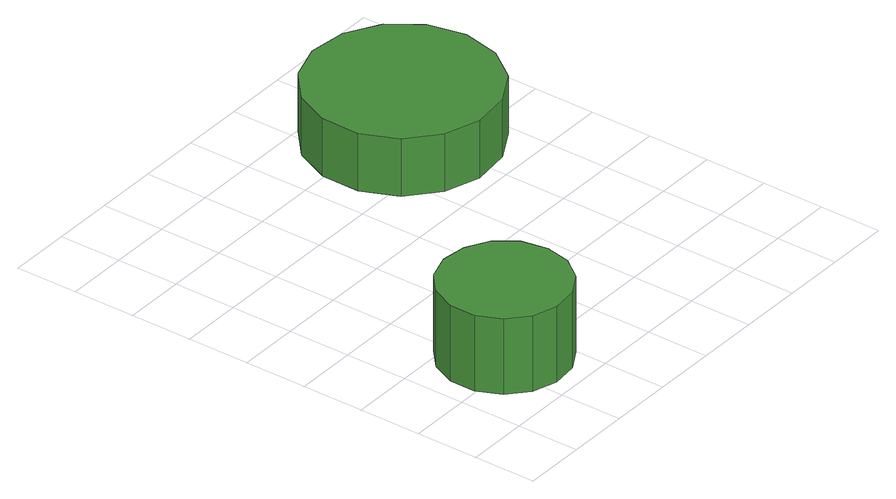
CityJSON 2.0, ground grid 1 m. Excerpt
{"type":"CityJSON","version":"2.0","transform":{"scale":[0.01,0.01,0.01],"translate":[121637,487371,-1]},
"CityObjects":{
"tree1":{"type":"SolitaryVegetationObject","attributes":{"function":"something"},"geometry":[{"type":"MultiSurface","lod":"1","boundaries":[[[0,1,2,3,4,5,6,7,8,9,10,11,12,13,14]],[[15,16,17,18,19,20,21,22,23,24,25,26,27,28,29]],[[0,29,28,1]],[[1,28,27,2]],[[2,27,26,3]],[[3,26,25,4]],[[4,25,24,5]],[[5,24,23,6]],[[6,23,22,7]],[[7,22,21,8]],[[8,21,20,9]],[[9,20,19,10]],[[10,19,18,11]],[[11,18,17,12]],[[12,17,16,13]],[[13,16,15,14]],[[14,15,29,0]]]}]},
"tree2":{"type":"SolitaryVegetationObject","attributes":{"function":"something"},"geometry":[{"type":"MultiSurface","lod":"1","boundaries":[[[30,31,32,33,34,35,36,37,38,39,40,41,42,43,44]],[[45,46,47,48,49,50,51,52,53,54,55,56,57,58,59]],[[30,59,58,31]],[[31,58,57,32]],[[32,57,56,33]],[[33,56,55,34]],[[34,55,54,35]],[[35,54,53,36]],[[36,53,52,37]],[[37,52,51,38]],[[38,51,50,39]],[[39,50,49,40]],[[40,49,48,41]],[[41,48,47,42]],[[42,47,46,43]],[[43,46,45,44]],[[44,45,59,30]]]}]}
},
"vertices":[
[233,125,205],[225,166,205],[200,200,205],[164,220,205],[123,225,205],[83,212,205],[52,184,205],[35,146,205],[35,104,205],[52,66,205],[83,39,205],[123,26,205],[164,30,205],[200,51,205],[225,85,205],[225,85,79],[200,51,79],[164,30,79],[123,26,79],[83,39,79],[52,66,79],[35,104,79],[35,146,79],[52,184,79],[83,212,79],[123,225,79],[164,220,79],[200,200,79],[225,166,79],[233,125,79],
[631,568,179],[618,628,179],[582,677,179],[529,708,179],[468,715,179],[410,696,179],[364,655,179],[339,599,179],[339,537,179],[364,481,179],[410,440,179],[468,421,179],[529,428,179],[582,458,179],[618,508,179],[618,508,83],[582,458,83],[529,428,83],[468,421,83],[410,440,83],[364,481,83],[339,537,83],[339,599,83],[364,655,83],[410,696,83],[468,715,83],[529,708,83],[582,677,83],[618,628,83],[631,568,83]
]}
